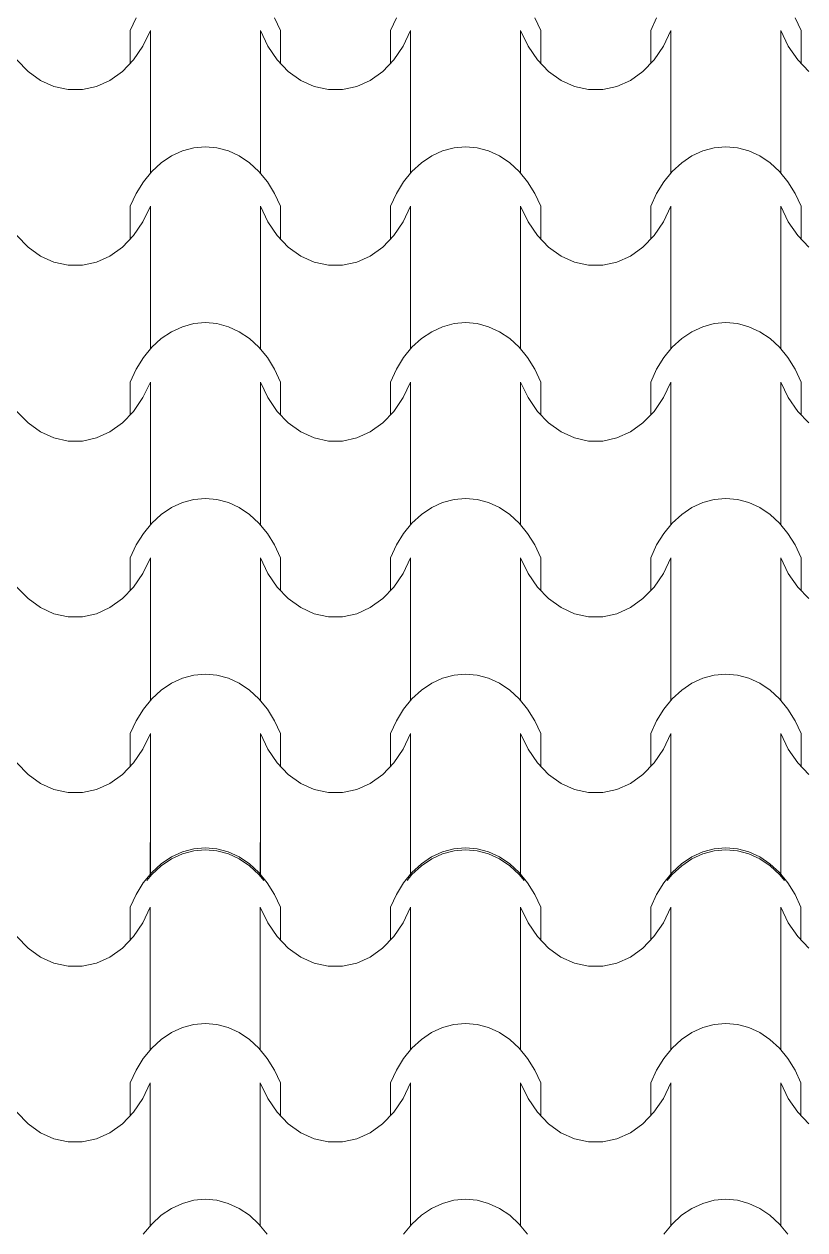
# Model space of a CAD drawing. Header units: millimetres. Extents: x 42452 to 2852333, y -419346 to 834876.
# Drawn here: x 2627538 to 2629564, y 656276 to 659407 of the extents above; entities that cross this region are included whole.
import ezdxf

# ---------------------------------------------------------------- set-up
doc = ezdxf.new("R2010")
doc.units = ezdxf.units.MM
doc.layers.add('M-2 keramitin shtrixi_Ном._пера__21_Pen_No__1', color=7, linetype='Continuous', lineweight=15)
doc.layers.add('memar', color=7, linetype='Continuous', lineweight=25)

# ---------------------------------------------------------------- blocks, each defined once
blk = doc.blocks.new('*X17')
at = {"layer": 'M-2 keramitin shtrixi_Ном._пера__21_Pen_No__1', "color": 7, "linetype": 'Continuous', "lineweight": 15}
for p, q in [((-258474, -1353510.1), (-258474, -1353428.7)), ((-258390.9, -1353452.6), (-258361.4, -1353444.6)), ((-258361.4, -1353444.6), (-258331.3, -1353441.9)), ((-258331.3, -1353441.9), (-258301.2, -1353444.6)), ((-258301.2, -1353444.6), (-258271.6, -1353452.6)), ((-258188.5, -1353510.1), (-258188.5, -1353428.7)), ((-257798.5, -1353510.1), (-257798.5, -1353428.7)), ((-257715.3, -1353452.6), (-257685.8, -1353444.6)), ((-257685.8, -1353444.6), (-257655.7, -1353441.9)), ((-257655.7, -1353441.9), (-257625.6, -1353444.6)), ((-257625.6, -1353444.6), (-257596.1, -1353452.6)), ((-257512.9, -1353510.1), (-257512.9, -1353428.7)), ((-257122.9, -1353510.1), (-257122.9, -1353428.7)), ((-257039.8, -1353452.6), (-257010.2, -1353444.6)), ((-257010.2, -1353444.6), (-256980.1, -1353441.9)), ((-256980.1, -1353441.9), (-256950, -1353444.6)), ((-256950, -1353444.6), (-256920.5, -1353452.6)), ((-256837.4, -1353510.1), (-256837.4, -1353428.7)), ((-258445.9, -1353483.6), (-258419.2, -1353465.7)), ((-258419.2, -1353465.7), (-258390.9, -1353452.6)), ((-258271.6, -1353452.6), (-258243.3, -1353465.7)), ((-258243.3, -1353465.7), (-258216.6, -1353483.6)), ((-257770.4, -1353483.6), (-257743.7, -1353465.7)), ((-257743.7, -1353465.7), (-257715.3, -1353452.6)), ((-257596.1, -1353452.6), (-257567.7, -1353465.7)), ((-257567.7, -1353465.7), (-257541, -1353483.6)), ((-257094.8, -1353483.6), (-257068.1, -1353465.7)), ((-257068.1, -1353465.7), (-257039.8, -1353452.6)), ((-256920.5, -1353452.6), (-256892.1, -1353465.7)), ((-256892.1, -1353465.7), (-256865.5, -1353483.6)), ((-258492.2, -1353532.8), (-258470.4, -1353506.2)), ((-258470.4, -1353506.2), (-258445.9, -1353483.6)), ((-258216.6, -1353483.6), (-258192.1, -1353506.2)), ((-258192.1, -1353506.2), (-258170.3, -1353532.8)), ((-257816.7, -1353532.8), (-257794.9, -1353506.2)), ((-257794.9, -1353506.2), (-257770.4, -1353483.6)), ((-257541, -1353483.6), (-257516.5, -1353506.2)), ((-257516.5, -1353506.2), (-257494.7, -1353532.8)), ((-257141.1, -1353532.8), (-257119.3, -1353506.2)), ((-257119.3, -1353506.2), (-257094.8, -1353483.6)), ((-256865.5, -1353483.6), (-256841, -1353506.2)), ((-256841, -1353506.2), (-256819.1, -1353532.8)), ((-258511, -1353563), (-258492.2, -1353532.8)), ((-258170.3, -1353532.8), (-258151.5, -1353563)), ((-257835.4, -1353563), (-257816.7, -1353532.8)), ((-257494.7, -1353532.8), (-257476, -1353563)), ((-257159.9, -1353563), (-257141.1, -1353532.8)), ((-256819.1, -1353532.8), (-256800.4, -1353563)), ((-258526.3, -1353596.3), (-258511, -1353563)), ((-258151.5, -1353563), (-258136.2, -1353596.3)), ((-257850.7, -1353596.3), (-257835.4, -1353563)), ((-257476, -1353563), (-257460.7, -1353596.3)), ((-257175.2, -1353596.3), (-257159.9, -1353563)), ((-256800.4, -1353563), (-256785.1, -1353596.3)), ((-258526.3, -1353681.3), (-258526.3, -1353596.3)), ((-258474, -1353596.3), (-258493.3, -1353636.8)), ((-258474, -1353781.3), (-258474, -1353596.3)), ((-258188.5, -1353781.3), (-258188.5, -1353596.3)), ((-258169.2, -1353636.8), (-258188.5, -1353596.3)), ((-258136.2, -1353681.3), (-258136.2, -1353596.3)), ((-257850.7, -1353681.3), (-257850.7, -1353596.3)), ((-257798.5, -1353596.3), (-257817.8, -1353636.8)), ((-257798.5, -1353781.3), (-257798.5, -1353596.3)), ((-257512.9, -1353781.3), (-257512.9, -1353596.3)), ((-257493.6, -1353636.8), (-257512.9, -1353596.3)), ((-257460.7, -1353681.3), (-257460.7, -1353596.3)), ((-257175.2, -1353681.3), (-257175.2, -1353596.3)), ((-257122.9, -1353596.3), (-257142.2, -1353636.8)), ((-257122.9, -1353781.3), (-257122.9, -1353596.3)), ((-256837.4, -1353781.3), (-256837.4, -1353596.3)), ((-256818.1, -1353636.8), (-256837.4, -1353596.3)), ((-256785.1, -1353681.3), (-256785.1, -1353596.3)), ((-258493.3, -1353636.8), (-258517.8, -1353672.5)), ((-258144.8, -1353672.5), (-258169.2, -1353636.8)), ((-257817.8, -1353636.8), (-257842.2, -1353672.5)), ((-257469.2, -1353672.5), (-257493.6, -1353636.8)), ((-257142.2, -1353636.8), (-257166.6, -1353672.5)), ((-256793.6, -1353672.5), (-256818.1, -1353636.8)), ((-258791.5, -1353702.4), (-258820.3, -1353672.5)), ((-258517.8, -1353672.5), (-258546.6, -1353702.4)), ((-258115.9, -1353702.4), (-258144.8, -1353672.5)), ((-257842.2, -1353672.5), (-257871, -1353702.4)), ((-257440.4, -1353702.4), (-257469.2, -1353672.5)), ((-257166.6, -1353672.5), (-257195.4, -1353702.4)), ((-256764.8, -1353702.4), (-256793.6, -1353672.5)), ((-258759.1, -1353725.6), (-258791.5, -1353702.4)), ((-258724.2, -1353741.5), (-258759.1, -1353725.6)), ((-258578.9, -1353725.6), (-258613.9, -1353741.5)), ((-258546.6, -1353702.4), (-258578.9, -1353725.6)), ((-258083.6, -1353725.6), (-258115.9, -1353702.4)), ((-258048.6, -1353741.5), (-258083.6, -1353725.6)), ((-257903.4, -1353725.6), (-257938.3, -1353741.5)), ((-257871, -1353702.4), (-257903.4, -1353725.6)), ((-257408, -1353725.6), (-257440.4, -1353702.4)), ((-257373.1, -1353741.5), (-257408, -1353725.6)), ((-257227.8, -1353725.6), (-257262.8, -1353741.5)), ((-257195.4, -1353702.4), (-257227.8, -1353725.6)), ((-258687.6, -1353749.6), (-258724.2, -1353741.5)), ((-258669, -1353749.6), (-258687.6, -1353749.6)), ((-258650.5, -1353749.6), (-258669, -1353749.6)), ((-258613.9, -1353741.5), (-258650.5, -1353749.6)), ((-258012, -1353749.6), (-258048.6, -1353741.5)), ((-257993.5, -1353749.6), (-258012, -1353749.6)), ((-257974.9, -1353749.6), (-257993.5, -1353749.6)), ((-257938.3, -1353741.5), (-257974.9, -1353749.6)), ((-257336.5, -1353749.6), (-257373.1, -1353741.5)), ((-257317.9, -1353749.6), (-257336.5, -1353749.6)), ((-257299.4, -1353749.6), (-257317.9, -1353749.6)), ((-257262.8, -1353741.5), (-257299.4, -1353749.6)), ((-258474, -1353966.4), (-258474, -1353781.3)), ((-258188.5, -1353966.4), (-258188.5, -1353781.3)), ((-257798.5, -1353966.4), (-257798.5, -1353781.3)), ((-257512.9, -1353966.4), (-257512.9, -1353781.3)), ((-257122.9, -1353966.4), (-257122.9, -1353781.3)), ((-256837.4, -1353966.4), (-256837.4, -1353781.3)), ((-258419.2, -1353922), (-258390.9, -1353908.9)), ((-258390.9, -1353908.9), (-258361.4, -1353901)), ((-258361.4, -1353901), (-258331.3, -1353898.3)), ((-258331.3, -1353898.3), (-258301.2, -1353901)), ((-258301.2, -1353901), (-258271.6, -1353908.9)), ((-258271.6, -1353908.9), (-258243.3, -1353922)), ((-257743.7, -1353922), (-257715.3, -1353908.9)), ((-257715.3, -1353908.9), (-257685.8, -1353901)), ((-257685.8, -1353901), (-257655.7, -1353898.3)), ((-257655.7, -1353898.3), (-257625.6, -1353901)), ((-257625.6, -1353901), (-257596.1, -1353908.9)), ((-257596.1, -1353908.9), (-257567.7, -1353922)), ((-257068.1, -1353922), (-257039.8, -1353908.9)), ((-257039.8, -1353908.9), (-257010.2, -1353901)), ((-257010.2, -1353901), (-256980.1, -1353898.3)), ((-256980.1, -1353898.3), (-256950, -1353901)), ((-256950, -1353901), (-256920.5, -1353908.9)), ((-256920.5, -1353908.9), (-256892.1, -1353922)), ((-258470.4, -1353962.5), (-258445.9, -1353940)), ((-258445.9, -1353940), (-258419.2, -1353922)), ((-258243.3, -1353922), (-258216.6, -1353940)), ((-258216.6, -1353940), (-258192.1, -1353962.5)), ((-257794.9, -1353962.5), (-257770.4, -1353940)), ((-257770.4, -1353940), (-257743.7, -1353922)), ((-257567.7, -1353922), (-257541, -1353940)), ((-257541, -1353940), (-257516.5, -1353962.5)), ((-257119.3, -1353962.5), (-257094.8, -1353940)), ((-257094.8, -1353940), (-257068.1, -1353922)), ((-256892.1, -1353922), (-256865.5, -1353940)), ((-256865.5, -1353940), (-256841, -1353962.5)), ((-258492.2, -1353989.1), (-258470.4, -1353962.5)), ((-258192.1, -1353962.5), (-258170.3, -1353989.1)), ((-257816.7, -1353989.1), (-257794.9, -1353962.5)), ((-257516.5, -1353962.5), (-257494.7, -1353989.1)), ((-257141.1, -1353989.1), (-257119.3, -1353962.5)), ((-256841, -1353962.5), (-256819.1, -1353989.1)), ((-258511, -1354019.4), (-258492.2, -1353989.1)), ((-258170.3, -1353989.1), (-258151.5, -1354019.4)), ((-257835.4, -1354019.4), (-257816.7, -1353989.1)), ((-257494.7, -1353989.1), (-257476, -1354019.4)), ((-257159.9, -1354019.4), (-257141.1, -1353989.1)), ((-256819.1, -1353989.1), (-256800.4, -1354019.4)), ((-258526.3, -1354052.6), (-258511, -1354019.4)), ((-258151.5, -1354019.4), (-258136.2, -1354052.6)), ((-257850.7, -1354052.6), (-257835.4, -1354019.4)), ((-257476, -1354019.4), (-257460.7, -1354052.6)), ((-257175.2, -1354052.6), (-257159.9, -1354019.4)), ((-256800.4, -1354019.4), (-256785.1, -1354052.6)), ((-258526.3, -1354137.7), (-258526.3, -1354052.6)), ((-258474, -1354052.6), (-258493.3, -1354093.1)), ((-258474, -1354237.7), (-258474, -1354052.6)), ((-258188.5, -1354237.7), (-258188.5, -1354052.6)), ((-258169.2, -1354093.1), (-258188.5, -1354052.6)), ((-258136.2, -1354137.7), (-258136.2, -1354052.6)), ((-257850.7, -1354137.7), (-257850.7, -1354052.6)), ((-257798.5, -1354052.6), (-257817.8, -1354093.1)), ((-257798.5, -1354237.7), (-257798.5, -1354052.6)), ((-257512.9, -1354237.7), (-257512.9, -1354052.6)), ((-257493.6, -1354093.1), (-257512.9, -1354052.6)), ((-257460.7, -1354137.7), (-257460.7, -1354052.6)), ((-257175.2, -1354137.7), (-257175.2, -1354052.6)), ((-257122.9, -1354052.6), (-257142.2, -1354093.1)), ((-257122.9, -1354237.7), (-257122.9, -1354052.6)), ((-256837.4, -1354237.7), (-256837.4, -1354052.6)), ((-256818.1, -1354093.1), (-256837.4, -1354052.6)), ((-256785.1, -1354137.7), (-256785.1, -1354052.6)), ((-258493.3, -1354093.1), (-258517.8, -1354128.8)), ((-258144.8, -1354128.8), (-258169.2, -1354093.1)), ((-257817.8, -1354093.1), (-257842.2, -1354128.8)), ((-257469.2, -1354128.8), (-257493.6, -1354093.1)), ((-257142.2, -1354093.1), (-257166.6, -1354128.8)), ((-256793.6, -1354128.8), (-256818.1, -1354093.1)), ((-258791.5, -1354158.8), (-258820.3, -1354128.8)), ((-258517.8, -1354128.8), (-258546.6, -1354158.8)), ((-258115.9, -1354158.8), (-258144.8, -1354128.8)), ((-257842.2, -1354128.8), (-257871, -1354158.8)), ((-257440.4, -1354158.8), (-257469.2, -1354128.8)), ((-257166.6, -1354128.8), (-257195.4, -1354158.8)), ((-256764.8, -1354158.8), (-256793.6, -1354128.8)), ((-258759.1, -1354182), (-258791.5, -1354158.8)), ((-258546.6, -1354158.8), (-258578.9, -1354182)), ((-258083.6, -1354182), (-258115.9, -1354158.8)), ((-257871, -1354158.8), (-257903.4, -1354182)), ((-257408, -1354182), (-257440.4, -1354158.8)), ((-257195.4, -1354158.8), (-257227.8, -1354182)), ((-258724.2, -1354197.9), (-258759.1, -1354182)), ((-258687.6, -1354205.9), (-258724.2, -1354197.9)), ((-258613.9, -1354197.9), (-258650.5, -1354205.9)), ((-258578.9, -1354182), (-258613.9, -1354197.9)), ((-258048.6, -1354197.9), (-258083.6, -1354182)), ((-258012, -1354205.9), (-258048.6, -1354197.9)), ((-257938.3, -1354197.9), (-257974.9, -1354205.9)), ((-257903.4, -1354182), (-257938.3, -1354197.9)), ((-257373.1, -1354197.9), (-257408, -1354182)), ((-257336.5, -1354205.9), (-257373.1, -1354197.9)), ((-257262.8, -1354197.9), (-257299.4, -1354205.9)), ((-257227.8, -1354182), (-257262.8, -1354197.9)), ((-258669, -1354205.9), (-258687.6, -1354205.9)), ((-258650.5, -1354205.9), (-258669, -1354205.9)), ((-257993.5, -1354205.9), (-258012, -1354205.9)), ((-257974.9, -1354205.9), (-257993.5, -1354205.9)), ((-257317.9, -1354205.9), (-257336.5, -1354205.9)), ((-257299.4, -1354205.9), (-257317.9, -1354205.9)), ((-258474, -1354422.8), (-258474, -1354237.7)), ((-258188.5, -1354422.8), (-258188.5, -1354237.7)), ((-257798.5, -1354422.8), (-257798.5, -1354237.7)), ((-257512.9, -1354422.8), (-257512.9, -1354237.7)), ((-257122.9, -1354422.8), (-257122.9, -1354237.7)), ((-256837.4, -1354422.8), (-256837.4, -1354237.7)), ((-258390.9, -1354365.3), (-258361.4, -1354357.3)), ((-258361.4, -1354357.3), (-258331.3, -1354354.6)), ((-258331.3, -1354354.6), (-258301.2, -1354357.3)), ((-258301.2, -1354357.3), (-258271.6, -1354365.3)), ((-257715.3, -1354365.3), (-257685.8, -1354357.3)), ((-257685.8, -1354357.3), (-257655.7, -1354354.6)), ((-257655.7, -1354354.6), (-257625.6, -1354357.3)), ((-257625.6, -1354357.3), (-257596.1, -1354365.3)), ((-257039.8, -1354365.3), (-257010.2, -1354357.3)), ((-257010.2, -1354357.3), (-256980.1, -1354354.6)), ((-256980.1, -1354354.6), (-256950, -1354357.3)), ((-256950, -1354357.3), (-256920.5, -1354365.3)), ((-258445.9, -1354396.3), (-258419.2, -1354378.4)), ((-258419.2, -1354378.4), (-258390.9, -1354365.3)), ((-258271.6, -1354365.3), (-258243.3, -1354378.4)), ((-258243.3, -1354378.4), (-258216.6, -1354396.3)), ((-257770.4, -1354396.3), (-257743.7, -1354378.4)), ((-257743.7, -1354378.4), (-257715.3, -1354365.3)), ((-257596.1, -1354365.3), (-257567.7, -1354378.4)), ((-257567.7, -1354378.4), (-257541, -1354396.3)), ((-257094.8, -1354396.3), (-257068.1, -1354378.4)), ((-257068.1, -1354378.4), (-257039.8, -1354365.3)), ((-256920.5, -1354365.3), (-256892.1, -1354378.4)), ((-256892.1, -1354378.4), (-256865.5, -1354396.3)), ((-258492.2, -1354445.5), (-258470.4, -1354418.9)), ((-258470.4, -1354418.9), (-258445.9, -1354396.3)), ((-258216.6, -1354396.3), (-258192.1, -1354418.9)), ((-258192.1, -1354418.9), (-258170.3, -1354445.5)), ((-257816.7, -1354445.5), (-257794.9, -1354418.9)), ((-257794.9, -1354418.9), (-257770.4, -1354396.3)), ((-257541, -1354396.3), (-257516.5, -1354418.9)), ((-257516.5, -1354418.9), (-257494.7, -1354445.5)), ((-257141.1, -1354445.5), (-257119.3, -1354418.9)), ((-257119.3, -1354418.9), (-257094.8, -1354396.3)), ((-256865.5, -1354396.3), (-256841, -1354418.9)), ((-256841, -1354418.9), (-256819.1, -1354445.5)), ((-258526.3, -1360441.5), (-258511, -1360408.2)), ((-258151.5, -1360408.2), (-258136.2, -1360441.5)), ((-257850.7, -1360441.5), (-257835.4, -1360408.2)), ((-257476, -1360408.2), (-257460.7, -1360441.5)), ((-257175.2, -1360441.5), (-257159.9, -1360408.2)), ((-256800.4, -1360408.2), (-256785.1, -1360441.5)), ((-258526.3, -1360526.6), (-258526.3, -1360441.5)), ((-258474, -1360441.5), (-258493.3, -1360482)), ((-258474, -1360626.6), (-258474, -1360441.5)), ((-258188.5, -1360626.6), (-258188.5, -1360441.5)), ((-258169.2, -1360482), (-258188.5, -1360441.5)), ((-258136.2, -1360526.6), (-258136.2, -1360441.5)), ((-257850.7, -1360526.6), (-257850.7, -1360441.5)), ((-257798.5, -1360441.5), (-257817.8, -1360482)), ((-257798.5, -1360626.6), (-257798.5, -1360441.5)), ((-257512.9, -1360626.6), (-257512.9, -1360441.5)), ((-257493.6, -1360482), (-257512.9, -1360441.5)), ((-257460.7, -1360526.6), (-257460.7, -1360441.5)), ((-257175.2, -1360526.6), (-257175.2, -1360441.5)), ((-257122.9, -1360441.5), (-257142.2, -1360482)), ((-257122.9, -1360626.6), (-257122.9, -1360441.5)), ((-256837.4, -1360626.6), (-256837.4, -1360441.5)), ((-256818.1, -1360482), (-256837.4, -1360441.5)), ((-256785.1, -1360526.6), (-256785.1, -1360441.5)), ((-258493.3, -1360482), (-258517.8, -1360517.7)), ((-258144.8, -1360517.7), (-258169.2, -1360482)), ((-257817.8, -1360482), (-257842.2, -1360517.7)), ((-257469.2, -1360517.7), (-257493.6, -1360482)), ((-257142.2, -1360482), (-257166.6, -1360517.7)), ((-256793.6, -1360517.7), (-256818.1, -1360482)), ((-258791.5, -1360547.6), (-258820.3, -1360517.7)), ((-258517.8, -1360517.7), (-258546.6, -1360547.6)), ((-258115.9, -1360547.6), (-258144.8, -1360517.7)), ((-257842.2, -1360517.7), (-257871, -1360547.6)), ((-257440.4, -1360547.6), (-257469.2, -1360517.7)), ((-257166.6, -1360517.7), (-257195.4, -1360547.6)), ((-256764.8, -1360547.6), (-256793.6, -1360517.7)), ((-258759.1, -1360570.9), (-258791.5, -1360547.6)), ((-258546.6, -1360547.6), (-258578.9, -1360570.9)), ((-258083.6, -1360570.9), (-258115.9, -1360547.6)), ((-257871, -1360547.6), (-257903.4, -1360570.9)), ((-257408, -1360570.9), (-257440.4, -1360547.6)), ((-257195.4, -1360547.6), (-257227.8, -1360570.9)), ((-258724.2, -1360586.7), (-258759.1, -1360570.9)), ((-258687.6, -1360594.8), (-258724.2, -1360586.7)), ((-258613.9, -1360586.7), (-258650.5, -1360594.8)), ((-258578.9, -1360570.9), (-258613.9, -1360586.7)), ((-258048.6, -1360586.7), (-258083.6, -1360570.9)), ((-258012, -1360594.8), (-258048.6, -1360586.7)), ((-257938.3, -1360586.7), (-257974.9, -1360594.8)), ((-257903.4, -1360570.9), (-257938.3, -1360586.7)), ((-257373.1, -1360586.7), (-257408, -1360570.9)), ((-257336.5, -1360594.8), (-257373.1, -1360586.7)), ((-257262.8, -1360586.7), (-257299.4, -1360594.8)), ((-257227.8, -1360570.9), (-257262.8, -1360586.7)), ((-258669, -1360594.8), (-258687.6, -1360594.8)), ((-258650.5, -1360594.8), (-258669, -1360594.8)), ((-257993.5, -1360594.8), (-258012, -1360594.8)), ((-257974.9, -1360594.8), (-257993.5, -1360594.8)), ((-257317.9, -1360594.8), (-257336.5, -1360594.8)), ((-257299.4, -1360594.8), (-257317.9, -1360594.8)), ((-258474, -1360811.6), (-258474, -1360626.6)), ((-258188.5, -1360811.6), (-258188.5, -1360626.6)), ((-257798.5, -1360811.6), (-257798.5, -1360626.6)), ((-257512.9, -1360811.6), (-257512.9, -1360626.6)), ((-257122.9, -1360811.6), (-257122.9, -1360626.6)), ((-256837.4, -1360811.6), (-256837.4, -1360626.6)), ((-258361.4, -1360746.2), (-258331.3, -1360743.5)), ((-258331.3, -1360743.5), (-258301.2, -1360746.2)), ((-257685.8, -1360746.2), (-257655.7, -1360743.5)), ((-257655.7, -1360743.5), (-257625.6, -1360746.2)), ((-257010.2, -1360746.2), (-256980.1, -1360743.5)), ((-256980.1, -1360743.5), (-256950, -1360746.2)), ((-258445.9, -1360785.2), (-258419.2, -1360767.2)), ((-258419.2, -1360767.2), (-258390.9, -1360754.1)), ((-258390.9, -1360754.1), (-258361.4, -1360746.2)), ((-258301.2, -1360746.2), (-258271.6, -1360754.1)), ((-258271.6, -1360754.1), (-258243.3, -1360767.2)), ((-258243.3, -1360767.2), (-258216.6, -1360785.2)), ((-257770.4, -1360785.2), (-257743.7, -1360767.2)), ((-257743.7, -1360767.2), (-257715.3, -1360754.1)), ((-257715.3, -1360754.1), (-257685.8, -1360746.2)), ((-257625.6, -1360746.2), (-257596.1, -1360754.1)), ((-257596.1, -1360754.1), (-257567.7, -1360767.2)), ((-257567.7, -1360767.2), (-257541, -1360785.2)), ((-257094.8, -1360785.2), (-257068.1, -1360767.2)), ((-257068.1, -1360767.2), (-257039.8, -1360754.1)), ((-257039.8, -1360754.1), (-257010.2, -1360746.2)), ((-256950, -1360746.2), (-256920.5, -1360754.1)), ((-256920.5, -1360754.1), (-256892.1, -1360767.2)), ((-256892.1, -1360767.2), (-256865.5, -1360785.2)), ((-258492.2, -1360834.4), (-258470.4, -1360807.7)), ((-258470.4, -1360807.7), (-258445.9, -1360785.2)), ((-258216.6, -1360785.2), (-258192.1, -1360807.7)), ((-258192.1, -1360807.7), (-258170.3, -1360834.4)), ((-257816.7, -1360834.4), (-257794.9, -1360807.7)), ((-257794.9, -1360807.7), (-257770.4, -1360785.2)), ((-257541, -1360785.2), (-257516.5, -1360807.7)), ((-257516.5, -1360807.7), (-257494.7, -1360834.4)), ((-257141.1, -1360834.4), (-257119.3, -1360807.7)), ((-257119.3, -1360807.7), (-257094.8, -1360785.2)), ((-256865.5, -1360785.2), (-256841, -1360807.7)), ((-256841, -1360807.7), (-256819.1, -1360834.4)), ((-258511, -1360864.6), (-258492.2, -1360834.4)), ((-258170.3, -1360834.4), (-258151.5, -1360864.6)), ((-257835.4, -1360864.6), (-257816.7, -1360834.4)), ((-257494.7, -1360834.4), (-257476, -1360864.6)), ((-257159.9, -1360864.6), (-257141.1, -1360834.4)), ((-256819.1, -1360834.4), (-256800.4, -1360864.6)), ((-258526.3, -1360897.8), (-258511, -1360864.6)), ((-258151.5, -1360864.6), (-258136.2, -1360897.8)), ((-257850.7, -1360897.8), (-257835.4, -1360864.6)), ((-257476, -1360864.6), (-257460.7, -1360897.8)), ((-257175.2, -1360897.8), (-257159.9, -1360864.6)), ((-256800.4, -1360864.6), (-256785.1, -1360897.8)), ((-258526.3, -1360982.9), (-258526.3, -1360897.8)), ((-258474, -1360897.8), (-258493.3, -1360938.3)), ((-258474, -1361082.9), (-258474, -1360897.8)), ((-258188.5, -1361082.9), (-258188.5, -1360897.8)), ((-258169.2, -1360938.3), (-258188.5, -1360897.8)), ((-258136.2, -1360982.9), (-258136.2, -1360897.8)), ((-257850.7, -1360982.9), (-257850.7, -1360897.8)), ((-257798.5, -1360897.8), (-257817.8, -1360938.3)), ((-257798.5, -1361082.9), (-257798.5, -1360897.8)), ((-257512.9, -1361082.9), (-257512.9, -1360897.8)), ((-257493.6, -1360938.3), (-257512.9, -1360897.8)), ((-257460.7, -1360982.9), (-257460.7, -1360897.8)), ((-257175.2, -1360982.9), (-257175.2, -1360897.8)), ((-257122.9, -1360897.8), (-257142.2, -1360938.3)), ((-257122.9, -1361082.9), (-257122.9, -1360897.8)), ((-256837.4, -1361082.9), (-256837.4, -1360897.8)), ((-256818.1, -1360938.3), (-256837.4, -1360897.8)), ((-256785.1, -1360982.9), (-256785.1, -1360897.8)), ((-258493.3, -1360938.3), (-258517.8, -1360974.1)), ((-258144.8, -1360974.1), (-258169.2, -1360938.3)), ((-257817.8, -1360938.3), (-257842.2, -1360974.1)), ((-257469.2, -1360974.1), (-257493.6, -1360938.3)), ((-257142.2, -1360938.3), (-257166.6, -1360974.1)), ((-256793.6, -1360974.1), (-256818.1, -1360938.3)), ((-258791.5, -1361004), (-258820.3, -1360974.1)), ((-258517.8, -1360974.1), (-258546.6, -1361004)), ((-258115.9, -1361004), (-258144.8, -1360974.1)), ((-257842.2, -1360974.1), (-257871, -1361004)), ((-257440.4, -1361004), (-257469.2, -1360974.1)), ((-257166.6, -1360974.1), (-257195.4, -1361004)), ((-256764.8, -1361004), (-256793.6, -1360974.1)), ((-258759.1, -1361027.2), (-258791.5, -1361004)), ((-258724.2, -1361043.1), (-258759.1, -1361027.2)), ((-258578.9, -1361027.2), (-258613.9, -1361043.1)), ((-258546.6, -1361004), (-258578.9, -1361027.2)), ((-258083.6, -1361027.2), (-258115.9, -1361004)), ((-258048.6, -1361043.1), (-258083.6, -1361027.2)), ((-257903.4, -1361027.2), (-257938.3, -1361043.1)), ((-257871, -1361004), (-257903.4, -1361027.2)), ((-257408, -1361027.2), (-257440.4, -1361004)), ((-257373.1, -1361043.1), (-257408, -1361027.2)), ((-257227.8, -1361027.2), (-257262.8, -1361043.1)), ((-257195.4, -1361004), (-257227.8, -1361027.2)), ((-258687.6, -1361051.1), (-258724.2, -1361043.1)), ((-258669, -1361051.1), (-258687.6, -1361051.1)), ((-258650.5, -1361051.1), (-258669, -1361051.1)), ((-258613.9, -1361043.1), (-258650.5, -1361051.1)), ((-258012, -1361051.1), (-258048.6, -1361043.1)), ((-257993.5, -1361051.1), (-258012, -1361051.1)), ((-257974.9, -1361051.1), (-257993.5, -1361051.1)), ((-257938.3, -1361043.1), (-257974.9, -1361051.1)), ((-257336.5, -1361051.1), (-257373.1, -1361043.1)), ((-257317.9, -1361051.1), (-257336.5, -1361051.1)), ((-257299.4, -1361051.1), (-257317.9, -1361051.1)), ((-257262.8, -1361043.1), (-257299.4, -1361051.1)), ((-258474, -1361268), (-258474, -1361082.9)), ((-258188.5, -1361268), (-258188.5, -1361082.9)), ((-257798.5, -1361268), (-257798.5, -1361082.9)), ((-257512.9, -1361268), (-257512.9, -1361082.9)), ((-257122.9, -1361268), (-257122.9, -1361082.9)), ((-256837.4, -1361268), (-256837.4, -1361082.9)), ((-258419.2, -1361223.6), (-258390.9, -1361210.5)), ((-258390.9, -1361210.5), (-258361.4, -1361202.5)), ((-258361.4, -1361202.5), (-258331.3, -1361199.9)), ((-258331.3, -1361199.9), (-258301.2, -1361202.5)), ((-258301.2, -1361202.5), (-258271.6, -1361210.5)), ((-258271.6, -1361210.5), (-258243.3, -1361223.6)), ((-257743.7, -1361223.6), (-257715.3, -1361210.5)), ((-257715.3, -1361210.5), (-257685.8, -1361202.5)), ((-257685.8, -1361202.5), (-257655.7, -1361199.9)), ((-257655.7, -1361199.9), (-257625.6, -1361202.5)), ((-257625.6, -1361202.5), (-257596.1, -1361210.5)), ((-257596.1, -1361210.5), (-257567.7, -1361223.6)), ((-257068.1, -1361223.6), (-257039.8, -1361210.5)), ((-257039.8, -1361210.5), (-257010.2, -1361202.5)), ((-257010.2, -1361202.5), (-256980.1, -1361199.9)), ((-256980.1, -1361199.9), (-256950, -1361202.5)), ((-256950, -1361202.5), (-256920.5, -1361210.5)), ((-256920.5, -1361210.5), (-256892.1, -1361223.6)), ((-258470.4, -1361264.1), (-258445.9, -1361241.6)), ((-258445.9, -1361241.6), (-258419.2, -1361223.6)), ((-258243.3, -1361223.6), (-258216.6, -1361241.6)), ((-258216.6, -1361241.6), (-258192.1, -1361264.1)), ((-257794.9, -1361264.1), (-257770.4, -1361241.6)), ((-257770.4, -1361241.6), (-257743.7, -1361223.6)), ((-257567.7, -1361223.6), (-257541, -1361241.6)), ((-257541, -1361241.6), (-257516.5, -1361264.1)), ((-257119.3, -1361264.1), (-257094.8, -1361241.6)), ((-257094.8, -1361241.6), (-257068.1, -1361223.6)), ((-256892.1, -1361223.6), (-256865.5, -1361241.6)), ((-256865.5, -1361241.6), (-256841, -1361264.1)), ((-258492.2, -1361290.7), (-258470.4, -1361264.1)), ((-258192.1, -1361264.1), (-258170.3, -1361290.7)), ((-257816.7, -1361290.7), (-257794.9, -1361264.1)), ((-257516.5, -1361264.1), (-257494.7, -1361290.7)), ((-257141.1, -1361290.7), (-257119.3, -1361264.1)), ((-256841, -1361264.1), (-256819.1, -1361290.7)), ((-258511, -1361320.9), (-258492.2, -1361290.7)), ((-258170.3, -1361290.7), (-258151.5, -1361320.9)), ((-257835.4, -1361320.9), (-257816.7, -1361290.7)), ((-257494.7, -1361290.7), (-257476, -1361320.9)), ((-257159.9, -1361320.9), (-257141.1, -1361290.7)), ((-256819.1, -1361290.7), (-256800.4, -1361320.9)), ((-258526.3, -1361354.2), (-258511, -1361320.9)), ((-258151.5, -1361320.9), (-258136.2, -1361354.2)), ((-257850.7, -1361354.2), (-257835.4, -1361320.9)), ((-257476, -1361320.9), (-257460.7, -1361354.2)), ((-257175.2, -1361354.2), (-257159.9, -1361320.9)), ((-256800.4, -1361320.9), (-256785.1, -1361354.2)), ((-258526.3, -1361439.3), (-258526.3, -1361354.2)), ((-258474, -1361354.2), (-258493.3, -1361394.7)), ((-258474, -1361539.3), (-258474, -1361354.2)), ((-258188.5, -1361539.3), (-258188.5, -1361354.2)), ((-258169.2, -1361394.7), (-258188.5, -1361354.2)), ((-258136.2, -1361439.3), (-258136.2, -1361354.2)), ((-257850.7, -1361439.3), (-257850.7, -1361354.2)), ((-257798.5, -1361354.2), (-257817.8, -1361394.7)), ((-257798.5, -1361539.3), (-257798.5, -1361354.2)), ((-257512.9, -1361539.3), (-257512.9, -1361354.2)), ((-257493.6, -1361394.7), (-257512.9, -1361354.2)), ((-257460.7, -1361439.3), (-257460.7, -1361354.2)), ((-257175.2, -1361439.3), (-257175.2, -1361354.2)), ((-257122.9, -1361354.2), (-257142.2, -1361394.7)), ((-257122.9, -1361539.3), (-257122.9, -1361354.2)), ((-256837.4, -1361539.3), (-256837.4, -1361354.2)), ((-256818.1, -1361394.7), (-256837.4, -1361354.2)), ((-256785.1, -1361439.3), (-256785.1, -1361354.2)), ((-258493.3, -1361394.7), (-258517.8, -1361430.4)), ((-258144.8, -1361430.4), (-258169.2, -1361394.7)), ((-257817.8, -1361394.7), (-257842.2, -1361430.4)), ((-257469.2, -1361430.4), (-257493.6, -1361394.7)), ((-257142.2, -1361394.7), (-257166.6, -1361430.4)), ((-256793.6, -1361430.4), (-256818.1, -1361394.7)), ((-258791.5, -1361460.3), (-258820.3, -1361430.4)), ((-258517.8, -1361430.4), (-258546.6, -1361460.3)), ((-258115.9, -1361460.3), (-258144.8, -1361430.4)), ((-257842.2, -1361430.4), (-257871, -1361460.3)), ((-257440.4, -1361460.3), (-257469.2, -1361430.4)), ((-257166.6, -1361430.4), (-257195.4, -1361460.3)), ((-256764.8, -1361460.3), (-256793.6, -1361430.4)), ((-258759.1, -1361483.6), (-258791.5, -1361460.3)), ((-258546.6, -1361460.3), (-258578.9, -1361483.6)), ((-258083.6, -1361483.6), (-258115.9, -1361460.3)), ((-257871, -1361460.3), (-257903.4, -1361483.6)), ((-257408, -1361483.6), (-257440.4, -1361460.3)), ((-257195.4, -1361460.3), (-257227.8, -1361483.6)), ((-258724.2, -1361499.4), (-258759.1, -1361483.6)), ((-258578.9, -1361483.6), (-258613.9, -1361499.4)), ((-258048.6, -1361499.4), (-258083.6, -1361483.6)), ((-257903.4, -1361483.6), (-257938.3, -1361499.4)), ((-257373.1, -1361499.4), (-257408, -1361483.6)), ((-257227.8, -1361483.6), (-257262.8, -1361499.4)), ((-258687.6, -1361507.5), (-258724.2, -1361499.4)), ((-258669, -1361507.5), (-258687.6, -1361507.5)), ((-258650.5, -1361507.5), (-258669, -1361507.5)), ((-258613.9, -1361499.4), (-258650.5, -1361507.5)), ((-258012, -1361507.5), (-258048.6, -1361499.4)), ((-257993.5, -1361507.5), (-258012, -1361507.5)), ((-257974.9, -1361507.5), (-257993.5, -1361507.5)), ((-257938.3, -1361499.4), (-257974.9, -1361507.5)), ((-257336.5, -1361507.5), (-257373.1, -1361499.4)), ((-257317.9, -1361507.5), (-257336.5, -1361507.5)), ((-257299.4, -1361507.5), (-257317.9, -1361507.5)), ((-257262.8, -1361499.4), (-257299.4, -1361507.5)), ((-258474, -1361724.3), (-258474, -1361539.3)), ((-258188.5, -1361724.3), (-258188.5, -1361539.3)), ((-257798.5, -1361724.3), (-257798.5, -1361539.3)), ((-257512.9, -1361724.3), (-257512.9, -1361539.3)), ((-257122.9, -1361724.3), (-257122.9, -1361539.3)), ((-256837.4, -1361724.3), (-256837.4, -1361539.3)), ((-258445.9, -1361697.9), (-258419.2, -1361679.9)), ((-258419.2, -1361679.9), (-258390.9, -1361666.8)), ((-258390.9, -1361666.8), (-258361.4, -1361658.9)), ((-258361.4, -1361658.9), (-258331.3, -1361656.2)), ((-258331.3, -1361656.2), (-258301.2, -1361658.9)), ((-258301.2, -1361658.9), (-258271.6, -1361666.8)), ((-258271.6, -1361666.8), (-258243.3, -1361679.9)), ((-258243.3, -1361679.9), (-258216.6, -1361697.9)), ((-257770.4, -1361697.9), (-257743.7, -1361679.9)), ((-257743.7, -1361679.9), (-257715.3, -1361666.8)), ((-257715.3, -1361666.8), (-257685.8, -1361658.9)), ((-257685.8, -1361658.9), (-257655.7, -1361656.2)), ((-257655.7, -1361656.2), (-257625.6, -1361658.9)), ((-257625.6, -1361658.9), (-257596.1, -1361666.8)), ((-257596.1, -1361666.8), (-257567.7, -1361679.9)), ((-257567.7, -1361679.9), (-257541, -1361697.9)), ((-257094.8, -1361697.9), (-257068.1, -1361679.9)), ((-257068.1, -1361679.9), (-257039.8, -1361666.8)), ((-257039.8, -1361666.8), (-257010.2, -1361658.9)), ((-257010.2, -1361658.9), (-256980.1, -1361656.2)), ((-256980.1, -1361656.2), (-256950, -1361658.9)), ((-256950, -1361658.9), (-256920.5, -1361666.8)), ((-256920.5, -1361666.8), (-256892.1, -1361679.9)), ((-256892.1, -1361679.9), (-256865.5, -1361697.9)), ((-258470.4, -1361720.4), (-258445.9, -1361697.9)), ((-258216.6, -1361697.9), (-258192.1, -1361720.4)), ((-257794.9, -1361720.4), (-257770.4, -1361697.9)), ((-257541, -1361697.9), (-257516.5, -1361720.4)), ((-257119.3, -1361720.4), (-257094.8, -1361697.9)), ((-256865.5, -1361697.9), (-256841, -1361720.4)), ((-258511, -1361777.3), (-258492.2, -1361747.1)), ((-258492.2, -1361747.1), (-258470.4, -1361720.4)), ((-258192.1, -1361720.4), (-258170.3, -1361747.1)), ((-258170.3, -1361747.1), (-258151.5, -1361777.3)), ((-257835.4, -1361777.3), (-257816.7, -1361747.1)), ((-257816.7, -1361747.1), (-257794.9, -1361720.4)), ((-257516.5, -1361720.4), (-257494.7, -1361747.1)), ((-257494.7, -1361747.1), (-257476, -1361777.3)), ((-257159.9, -1361777.3), (-257141.1, -1361747.1)), ((-257141.1, -1361747.1), (-257119.3, -1361720.4)), ((-256841, -1361720.4), (-256819.1, -1361747.1)), ((-256819.1, -1361747.1), (-256800.4, -1361777.3)), ((-258526.3, -1361810.5), (-258511, -1361777.3)), ((-258151.5, -1361777.3), (-258136.2, -1361810.5)), ((-257850.7, -1361810.5), (-257835.4, -1361777.3)), ((-257476, -1361777.3), (-257460.7, -1361810.5)), ((-257175.2, -1361810.5), (-257159.9, -1361777.3)), ((-256800.4, -1361777.3), (-256785.1, -1361810.5)), ((-258526.3, -1361895.6), (-258526.3, -1361810.5)), ((-258474, -1361810.5), (-258493.3, -1361851)), ((-258474, -1361995.6), (-258474, -1361810.5)), ((-258188.5, -1361995.6), (-258188.5, -1361810.5)), ((-258169.2, -1361851), (-258188.5, -1361810.5)), ((-258136.2, -1361895.6), (-258136.2, -1361810.5)), ((-257850.7, -1361895.6), (-257850.7, -1361810.5)), ((-257798.5, -1361810.5), (-257817.8, -1361851)), ((-257798.5, -1361995.6), (-257798.5, -1361810.5)), ((-257512.9, -1361995.6), (-257512.9, -1361810.5)), ((-257493.6, -1361851), (-257512.9, -1361810.5)), ((-257460.7, -1361895.6), (-257460.7, -1361810.5)), ((-257175.2, -1361895.6), (-257175.2, -1361810.5)), ((-257122.9, -1361810.5), (-257142.2, -1361851)), ((-257122.9, -1361995.6), (-257122.9, -1361810.5)), ((-256837.4, -1361995.6), (-256837.4, -1361810.5)), ((-256818.1, -1361851), (-256837.4, -1361810.5)), ((-256785.1, -1361895.6), (-256785.1, -1361810.5)), ((-258493.3, -1361851), (-258517.8, -1361886.8)), ((-258144.8, -1361886.8), (-258169.2, -1361851)), ((-257817.8, -1361851), (-257842.2, -1361886.8)), ((-257469.2, -1361886.8), (-257493.6, -1361851)), ((-257142.2, -1361851), (-257166.6, -1361886.8)), ((-256793.6, -1361886.8), (-256818.1, -1361851)), ((-258791.5, -1361916.7), (-258820.3, -1361886.8)), ((-258517.8, -1361886.8), (-258546.6, -1361916.7)), ((-258115.9, -1361916.7), (-258144.8, -1361886.8)), ((-257842.2, -1361886.8), (-257871, -1361916.7)), ((-257440.4, -1361916.7), (-257469.2, -1361886.8)), ((-257166.6, -1361886.8), (-257195.4, -1361916.7)), ((-256764.8, -1361916.7), (-256793.6, -1361886.8)), ((-258759.1, -1361939.9), (-258791.5, -1361916.7)), ((-258546.6, -1361916.7), (-258578.9, -1361939.9)), ((-258083.6, -1361939.9), (-258115.9, -1361916.7)), ((-257871, -1361916.7), (-257903.4, -1361939.9)), ((-257408, -1361939.9), (-257440.4, -1361916.7)), ((-257195.4, -1361916.7), (-257227.8, -1361939.9)), ((-258724.2, -1361955.8), (-258759.1, -1361939.9)), ((-258687.6, -1361963.8), (-258724.2, -1361955.8)), ((-258669, -1361963.8), (-258687.6, -1361963.8)), ((-258650.5, -1361963.8), (-258669, -1361963.8)), ((-258613.9, -1361955.8), (-258650.5, -1361963.8)), ((-258578.9, -1361939.9), (-258613.9, -1361955.8)), ((-258048.6, -1361955.8), (-258083.6, -1361939.9)), ((-258012, -1361963.8), (-258048.6, -1361955.8)), ((-257993.5, -1361963.8), (-258012, -1361963.8)), ((-257974.9, -1361963.8), (-257993.5, -1361963.8)), ((-257938.3, -1361955.8), (-257974.9, -1361963.8)), ((-257903.4, -1361939.9), (-257938.3, -1361955.8)), ((-257373.1, -1361955.8), (-257408, -1361939.9)), ((-257336.5, -1361963.8), (-257373.1, -1361955.8)), ((-257317.9, -1361963.8), (-257336.5, -1361963.8)), ((-257299.4, -1361963.8), (-257317.9, -1361963.8)), ((-257262.8, -1361955.8), (-257299.4, -1361963.8)), ((-257227.8, -1361939.9), (-257262.8, -1361955.8)), ((-258474, -1362180.7), (-258474, -1361995.6)), ((-258188.5, -1362180.7), (-258188.5, -1361995.6)), ((-257798.5, -1362180.7), (-257798.5, -1361995.6)), ((-257512.9, -1362180.7), (-257512.9, -1361995.6)), ((-257122.9, -1362180.7), (-257122.9, -1361995.6)), ((-256837.4, -1362180.7), (-256837.4, -1361995.6)), ((-258390.9, -1362123.2), (-258361.4, -1362115.2)), ((-258361.4, -1362115.2), (-258331.3, -1362112.6)), ((-258331.3, -1362112.6), (-258301.2, -1362115.2)), ((-258301.2, -1362115.2), (-258271.6, -1362123.2)), ((-257715.3, -1362123.2), (-257685.8, -1362115.2)), ((-257685.8, -1362115.2), (-257655.7, -1362112.6)), ((-257655.7, -1362112.6), (-257625.6, -1362115.2)), ((-257625.6, -1362115.2), (-257596.1, -1362123.2)), ((-257039.8, -1362123.2), (-257010.2, -1362115.2)), ((-257010.2, -1362115.2), (-256980.1, -1362112.6)), ((-256980.1, -1362112.6), (-256950, -1362115.2)), ((-256950, -1362115.2), (-256920.5, -1362123.2)), ((-258470.4, -1362176.8), (-258445.9, -1362154.3)), ((-258445.9, -1362154.3), (-258419.2, -1362136.3)), ((-258419.2, -1362136.3), (-258390.9, -1362123.2)), ((-258271.6, -1362123.2), (-258243.3, -1362136.3)), ((-258243.3, -1362136.3), (-258216.6, -1362154.3)), ((-258216.6, -1362154.3), (-258192.1, -1362176.8)), ((-257794.9, -1362176.8), (-257770.4, -1362154.3)), ((-257770.4, -1362154.3), (-257743.7, -1362136.3)), ((-257743.7, -1362136.3), (-257715.3, -1362123.2)), ((-257596.1, -1362123.2), (-257567.7, -1362136.3)), ((-257567.7, -1362136.3), (-257541, -1362154.3)), ((-257541, -1362154.3), (-257516.5, -1362176.8)), ((-257119.3, -1362176.8), (-257094.8, -1362154.3)), ((-257094.8, -1362154.3), (-257068.1, -1362136.3)), ((-257068.1, -1362136.3), (-257039.8, -1362123.2)), ((-256920.5, -1362123.2), (-256892.1, -1362136.3)), ((-256892.1, -1362136.3), (-256865.5, -1362154.3)), ((-256865.5, -1362154.3), (-256841, -1362176.8)), ((-258492.2, -1362203.4), (-258470.4, -1362176.8)), ((-258192.1, -1362176.8), (-258170.3, -1362203.4)), ((-257816.7, -1362203.4), (-257794.9, -1362176.8)), ((-257516.5, -1362176.8), (-257494.7, -1362203.4)), ((-257141.1, -1362203.4), (-257119.3, -1362176.8)), ((-256841, -1362176.8), (-256819.1, -1362203.4)), ((-258511, -1362233.6), (-258492.2, -1362203.4)), ((-258170.3, -1362203.4), (-258151.5, -1362233.6)), ((-257835.4, -1362233.6), (-257816.7, -1362203.4)), ((-257494.7, -1362203.4), (-257476, -1362233.6)), ((-257159.9, -1362233.6), (-257141.1, -1362203.4)), ((-256819.1, -1362203.4), (-256800.4, -1362233.6)), ((-258526.3, -1362266.9), (-258511, -1362233.6)), ((-258151.5, -1362233.6), (-258136.2, -1362266.9)), ((-257850.7, -1362266.9), (-257835.4, -1362233.6)), ((-257476, -1362233.6), (-257460.7, -1362266.9)), ((-257175.2, -1362266.9), (-257159.9, -1362233.6)), ((-256800.4, -1362233.6), (-256785.1, -1362266.9)), ((-258526.3, -1362352), (-258526.3, -1362266.9)), ((-258474, -1362266.9), (-258493.3, -1362307.4)), ((-258474, -1362452), (-258474, -1362266.9)), ((-258188.5, -1362452), (-258188.5, -1362266.9)), ((-258169.2, -1362307.4), (-258188.5, -1362266.9)), ((-258136.2, -1362352), (-258136.2, -1362266.9)), ((-257850.7, -1362352), (-257850.7, -1362266.9)), ((-257798.5, -1362266.9), (-257817.8, -1362307.4)), ((-257798.5, -1362452), (-257798.5, -1362266.9)), ((-257512.9, -1362452), (-257512.9, -1362266.9)), ((-257493.6, -1362307.4), (-257512.9, -1362266.9)), ((-257460.7, -1362352), (-257460.7, -1362266.9)), ((-257175.2, -1362352), (-257175.2, -1362266.9)), ((-257122.9, -1362266.9), (-257142.2, -1362307.4)), ((-257122.9, -1362452), (-257122.9, -1362266.9)), ((-256837.4, -1362452), (-256837.4, -1362266.9)), ((-256818.1, -1362307.4), (-256837.4, -1362266.9)), ((-256785.1, -1362352), (-256785.1, -1362266.9)), ((-258493.3, -1362307.4), (-258517.8, -1362343.1)), ((-258144.8, -1362343.1), (-258169.2, -1362307.4)), ((-257817.8, -1362307.4), (-257842.2, -1362343.1)), ((-257469.2, -1362343.1), (-257493.6, -1362307.4)), ((-257142.2, -1362307.4), (-257166.6, -1362343.1)), ((-256793.6, -1362343.1), (-256818.1, -1362307.4)), ((-258791.5, -1362373), (-258820.3, -1362343.1)), ((-258759.1, -1362396.3), (-258791.5, -1362373)), ((-258546.6, -1362373), (-258578.9, -1362396.3)), ((-258517.8, -1362343.1), (-258546.6, -1362373)), ((-258115.9, -1362373), (-258144.8, -1362343.1)), ((-258083.6, -1362396.3), (-258115.9, -1362373)), ((-257871, -1362373), (-257903.4, -1362396.3)), ((-257842.2, -1362343.1), (-257871, -1362373)), ((-257440.4, -1362373), (-257469.2, -1362343.1)), ((-257408, -1362396.3), (-257440.4, -1362373)), ((-257195.4, -1362373), (-257227.8, -1362396.3)), ((-257166.6, -1362343.1), (-257195.4, -1362373)), ((-256764.8, -1362373), (-256793.6, -1362343.1)), ((-258724.2, -1362412.1), (-258759.1, -1362396.3)), ((-258578.9, -1362396.3), (-258613.9, -1362412.1)), ((-258048.6, -1362412.1), (-258083.6, -1362396.3)), ((-257903.4, -1362396.3), (-257938.3, -1362412.1)), ((-257373.1, -1362412.1), (-257408, -1362396.3)), ((-257227.8, -1362396.3), (-257262.8, -1362412.1)), ((-258687.6, -1362420.2), (-258724.2, -1362412.1)), ((-258669, -1362420.2), (-258687.6, -1362420.2)), ((-258650.5, -1362420.2), (-258669, -1362420.2)), ((-258613.9, -1362412.1), (-258650.5, -1362420.2)), ((-258012, -1362420.2), (-258048.6, -1362412.1)), ((-257993.5, -1362420.2), (-258012, -1362420.2)), ((-257974.9, -1362420.2), (-257993.5, -1362420.2)), ((-257938.3, -1362412.1), (-257974.9, -1362420.2)), ((-257336.5, -1362420.2), (-257373.1, -1362412.1)), ((-257317.9, -1362420.2), (-257336.5, -1362420.2)), ((-257299.4, -1362420.2), (-257317.9, -1362420.2)), ((-257262.8, -1362412.1), (-257299.4, -1362420.2)), ((-258474, -1362637), (-258474, -1362452)), ((-258188.5, -1362637), (-258188.5, -1362452)), ((-257798.5, -1362637), (-257798.5, -1362452)), ((-257512.9, -1362637), (-257512.9, -1362452)), ((-257122.9, -1362637), (-257122.9, -1362452)), ((-256837.4, -1362637), (-256837.4, -1362452)), ((-258445.9, -1362610.6), (-258419.2, -1362592.6)), ((-258419.2, -1362592.6), (-258390.9, -1362579.5)), ((-258390.9, -1362579.5), (-258361.4, -1362571.6)), ((-258361.4, -1362571.6), (-258331.3, -1362568.9)), ((-258331.3, -1362568.9), (-258301.2, -1362571.6)), ((-258301.2, -1362571.6), (-258271.6, -1362579.5)), ((-258271.6, -1362579.5), (-258243.3, -1362592.6)), ((-258243.3, -1362592.6), (-258216.6, -1362610.6)), ((-257770.4, -1362610.6), (-257743.7, -1362592.6)), ((-257743.7, -1362592.6), (-257715.3, -1362579.5)), ((-257715.3, -1362579.5), (-257685.8, -1362571.6)), ((-257685.8, -1362571.6), (-257655.7, -1362568.9)), ((-257655.7, -1362568.9), (-257625.6, -1362571.6)), ((-257625.6, -1362571.6), (-257596.1, -1362579.5)), ((-257596.1, -1362579.5), (-257567.7, -1362592.6)), ((-257567.7, -1362592.6), (-257541, -1362610.6)), ((-257094.8, -1362610.6), (-257068.1, -1362592.6)), ((-257068.1, -1362592.6), (-257039.8, -1362579.5)), ((-257039.8, -1362579.5), (-257010.2, -1362571.6)), ((-257010.2, -1362571.6), (-256980.1, -1362568.9)), ((-256980.1, -1362568.9), (-256950, -1362571.6)), ((-256950, -1362571.6), (-256920.5, -1362579.5)), ((-256920.5, -1362579.5), (-256892.1, -1362592.6)), ((-256892.1, -1362592.6), (-256865.5, -1362610.6)), ((-258470.4, -1362633.1), (-258445.9, -1362610.6)), ((-258216.6, -1362610.6), (-258192.1, -1362633.1)), ((-257794.9, -1362633.1), (-257770.4, -1362610.6)), ((-257541, -1362610.6), (-257516.5, -1362633.1)), ((-257119.3, -1362633.1), (-257094.8, -1362610.6)), ((-256865.5, -1362610.6), (-256841, -1362633.1)), ((-258483.4, -1362648.9), (-258470.4, -1362633.1)), ((-258192.1, -1362633.1), (-258179.1, -1362648.9)), ((-257807.8, -1362648.9), (-257794.9, -1362633.1)), ((-257516.5, -1362633.1), (-257503.6, -1362648.9)), ((-257132.3, -1362648.9), (-257119.3, -1362633.1)), ((-256841, -1362633.1), (-256828, -1362648.9))]:
    blk.add_line(p, q, dxfattribs=at)
blk = doc.blocks.new('Fill_2')
at = {"layer": 'M-2 keramitin shtrixi_Ном._пера__21_Pen_No__1', "color": 7, "linetype": 'Continuous', "lineweight": 15}
blk.add_blockref('*X17', (0, 0), dxfattribs=at)

msp = doc.modelspace()

# ---------------------------------------------------------------- block references
at = {"layer": 'memar', "color": 7, "linetype": 'Continuous', "lineweight": 25}
for p in [(2886339.52978, 2019832.0495), (2886339.40236, 2010710.49399)]:
    msp.add_blockref('Fill_2', p, dxfattribs=at)

doc.saveas('drawing.dxf')
